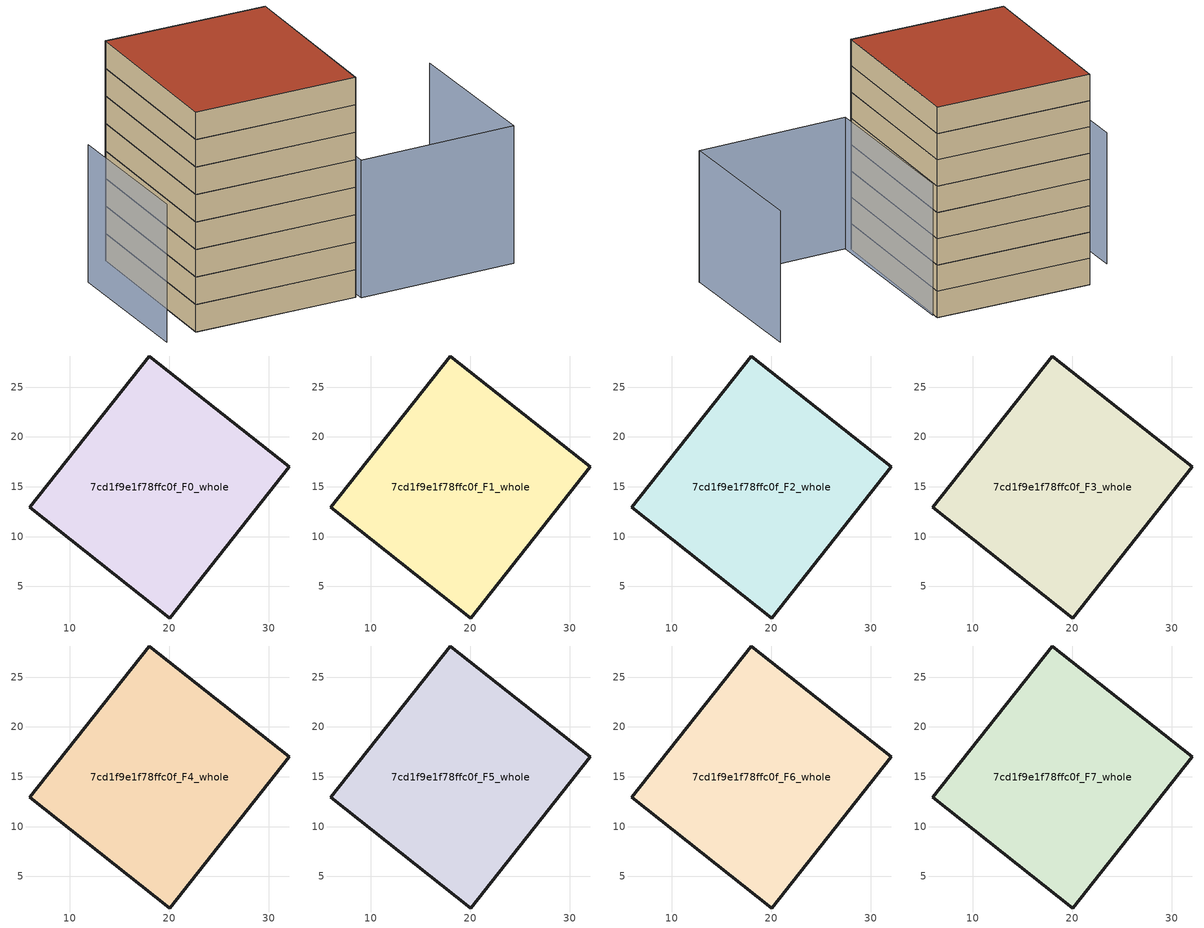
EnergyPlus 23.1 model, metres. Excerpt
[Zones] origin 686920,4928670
7cd1f9e1f78ffc0f_F0_whole
 floor ground (EU_floor_Construction): 20.06,1.83 32.04,17.01 17.98,28.11 6,12.92 z0
 wall outside (EU_wall_Construction): 6,12.92 17.98,28.11 32.04,17.01 20.06,1.83 6,12.92 z0:3
7cd1f9e1f78ffc0f_F1_whole
 floor to 7cd1f9e1f78ffc0f_F0_whole (EU_floor_Construction): 20.05,1.83 32.04,17.01 17.98,28.11 6,12.92 z3
 wall outside (EU_wall_Construction): 6,12.92 17.98,28.11 32.04,17.01 20.06,1.83 6,12.92 z3:6
7cd1f9e1f78ffc0f_F2_whole
 floor to 7cd1f9e1f78ffc0f_F1_whole (EU_floor_Construction): 20.05,1.83 32.04,17.01 17.98,28.11 6,12.92 z6
 wall outside (EU_wall_Construction): 6,12.92 17.98,28.11 32.04,17.01 20.06,1.83 6,12.92 z6:9
7cd1f9e1f78ffc0f_F3_whole
 floor to 7cd1f9e1f78ffc0f_F2_whole (EU_floor_Construction): 20.05,1.83 32.04,17.01 17.98,28.11 6,12.92 z9
 wall outside (EU_wall_Construction): 6,12.92 17.98,28.11 32.04,17.01 20.06,1.83 6,12.92 z9:12
7cd1f9e1f78ffc0f_F4_whole
 floor to 7cd1f9e1f78ffc0f_F3_whole (EU_floor_Construction): 20.05,1.83 32.04,17.01 17.98,28.11 6,12.92 z12
 wall outside (EU_wall_Construction): 6,12.92 17.98,28.11 32.04,17.01 20.06,1.83 6,12.92 z12:15
7cd1f9e1f78ffc0f_F5_whole
 floor to 7cd1f9e1f78ffc0f_F4_whole (EU_floor_Construction): 20.05,1.83 32.04,17.01 17.98,28.11 6,12.92 z15
 wall outside (EU_wall_Construction): 6,12.92 17.98,28.11 32.04,17.01 20.06,1.83 6,12.92 z15:18
7cd1f9e1f78ffc0f_F6_whole
 floor to 7cd1f9e1f78ffc0f_F5_whole (EU_floor_Construction): 20.05,1.83 32.04,17.01 17.98,28.11 6,12.92 z18
 wall outside (EU_wall_Construction): 6,12.92 17.98,28.11 32.04,17.01 20.06,1.83 6,12.92 z18:21
7cd1f9e1f78ffc0f_F7_whole
 floor to 7cd1f9e1f78ffc0f_F6_whole (EU_floor_Construction): 20.05,1.83 32.04,17.01 17.98,28.11 6,12.92 z21
 wall outside (EU_wall_Construction): 6,12.92 17.98,28.11 32.04,17.01 20.06,1.83 6,12.92 z21:24
 roof outside (EU_roof_Construction): 32.04,17.01 20.06,1.83 6,12.92 17.98,28.11 z24
shading: 33.99,-9.15 44.27,4.62 / 33.97,-9.17 20.19,1.26 / 20.19,1.26 31.61,16.35 / 12.55,27.58 2.64,14.59 z0:15
[Building]
EU S2 Campaign: North Axis=0; Terrain=City; Solar Distribution=FullExterior
[Site:Location]
Bologna: Latitude=44.5; Longitude=11.25; Time Zone=1; Elevation=37
[SizingPeriod:WeatherFileDays]
AnnualSizingPeriod: Begin Month=1; Begin Day of Month=1; End Month=12; End Day of Month=31; Day of Week for Start Day=Monday; Use Weather File Daylight Saving Period=No; Use Weather File Rain and Snow Indicators=No
[MATERIAL]
EU_InternalMass_Material: Roughness=MediumRough; Thickness=0.1; Conductivity=1; Density=1800; Specific Heat=900; Thermal Absorptance=0.9; Solar Absorptance=0.7; Visible Absorptance=0.7
[MATERIAL:NOMASS] Roughness=MediumRough; Thermal Absorptance=0.9; Solar Absorptance=0.7; Visible Absorptance=0.7
Name | Thermal Resistance
EU_wall_NoMass | 0.905828
EU_roof_NoMass | 0.37593
EU_floor_NoMass | 0.67114
[CONSTRUCTION]
EU_wall_Construction: EU_wall_NoMass
EU_roof_Construction: EU_roof_NoMass
EU_floor_Construction: EU_floor_NoMass
EU_InternalMass_Construction: EU_InternalMass_Material
[ZONE] Type=1; Multiplier=1; Ceiling Height=autocalculate; Volume=1039.23; Floor Area=autocalculate; Part of Total Floor Area=Yes
7cd1f9e1f78ffc0f_F0_whole; 7cd1f9e1f78ffc0f_F1_whole; 7cd1f9e1f78ffc0f_F2_whole; 7cd1f9e1f78ffc0f_F3_whole; 7cd1f9e1f78ffc0f_F4_whole; 7cd1f9e1f78ffc0f_F5_whole; 7cd1f9e1f78ffc0f_F6_whole; 7cd1f9e1f78ffc0f_F7_whole
[INTERNALMASS] Construction=EU_InternalMass_Construction; Surface Area=346.409
Name | Zone or ZoneList
7cd1f9e1f78ffc0f_F0_whole_EU_InternalMass | 7cd1f9e1f78ffc0f_F0_whole
7cd1f9e1f78ffc0f_F1_whole_EU_InternalMass | 7cd1f9e1f78ffc0f_F1_whole
7cd1f9e1f78ffc0f_F2_whole_EU_InternalMass | 7cd1f9e1f78ffc0f_F2_whole
7cd1f9e1f78ffc0f_F3_whole_EU_InternalMass | 7cd1f9e1f78ffc0f_F3_whole
7cd1f9e1f78ffc0f_F4_whole_EU_InternalMass | 7cd1f9e1f78ffc0f_F4_whole
7cd1f9e1f78ffc0f_F5_whole_EU_InternalMass | 7cd1f9e1f78ffc0f_F5_whole
7cd1f9e1f78ffc0f_F6_whole_EU_InternalMass | 7cd1f9e1f78ffc0f_F6_whole
7cd1f9e1f78ffc0f_F7_whole_EU_InternalMass | 7cd1f9e1f78ffc0f_F7_whole
[OTHEREQUIPMENT] Fuel Type=Electricity; Design Level Calculation Method=Watts/Area; Power per Zone Floor Area=1; Fraction Latent=0; Fraction Radiant=0; Fraction Lost=0; Carbon Dioxide Generation Rate=0; EndUse Subcategory=EU_Step8_InternalGains
Name | Zone or ZoneList or Space or SpaceList | Schedule
EU_Step8_InternalGain_7cd1f9e1f78ffc0f_F0_whole_f000 | 7cd1f9e1f78ffc0f_F0_whole | EU_Step8_GainSchedule_7cd1f9e1f78ffc0f_F0_whole_f000
EU_Step8_InternalGain_7cd1f9e1f78ffc0f_F1_whole_f000 | 7cd1f9e1f78ffc0f_F1_whole | EU_Step8_GainSchedule_7cd1f9e1f78ffc0f_F1_whole_f000
EU_Step8_InternalGain_7cd1f9e1f78ffc0f_F2_whole_f000 | 7cd1f9e1f78ffc0f_F2_whole | EU_Step8_GainSchedule_7cd1f9e1f78ffc0f_F2_whole_f000
EU_Step8_InternalGain_7cd1f9e1f78ffc0f_F3_whole_f000 | 7cd1f9e1f78ffc0f_F3_whole | EU_Step8_GainSchedule_7cd1f9e1f78ffc0f_F3_whole_f000
EU_Step8_InternalGain_7cd1f9e1f78ffc0f_F4_whole_f000 | 7cd1f9e1f78ffc0f_F4_whole | EU_Step8_GainSchedule_7cd1f9e1f78ffc0f_F4_whole_f000
EU_Step8_InternalGain_7cd1f9e1f78ffc0f_F5_whole_f000 | 7cd1f9e1f78ffc0f_F5_whole | EU_Step8_GainSchedule_7cd1f9e1f78ffc0f_F5_whole_f000
EU_Step8_InternalGain_7cd1f9e1f78ffc0f_F6_whole_f000 | 7cd1f9e1f78ffc0f_F6_whole | EU_Step8_GainSchedule_7cd1f9e1f78ffc0f_F6_whole_f000
EU_Step8_InternalGain_7cd1f9e1f78ffc0f_F7_whole_f000 | 7cd1f9e1f78ffc0f_F7_whole | EU_Step8_GainSchedule_7cd1f9e1f78ffc0f_F7_whole_f000
[ZONEVENTILATION:DESIGNFLOWRATE] Schedule=EU_AlwaysOn; Design Flow Rate Calculation Method=AirChanges/Hour; Air Changes per Hour=0.73129; Ventilation Type=Natural; Fan Pressure Rise=0; Fan Total Efficiency=1; Constant Term Coefficient=1; Temperature Term Coefficient=0; Velocity Term Coefficient=0; Velocity Squared Term Coefficient=0; Minimum Indoor Temperature=-100; Maximum Indoor Temperature=100; Delta Temperature=-100; Minimum Outdoor Temperature=-100; Maximum Outdoor Temperature=100; Maximum Wind Speed=40
Name | Zone or ZoneList or Space or SpaceList
EU_ConstantAir_7cd1f9e1f78ffc0f_F0_whole | 7cd1f9e1f78ffc0f_F0_whole
EU_ConstantAir_7cd1f9e1f78ffc0f_F1_whole | 7cd1f9e1f78ffc0f_F1_whole
EU_ConstantAir_7cd1f9e1f78ffc0f_F2_whole | 7cd1f9e1f78ffc0f_F2_whole
EU_ConstantAir_7cd1f9e1f78ffc0f_F3_whole | 7cd1f9e1f78ffc0f_F3_whole
EU_ConstantAir_7cd1f9e1f78ffc0f_F4_whole | 7cd1f9e1f78ffc0f_F4_whole
EU_ConstantAir_7cd1f9e1f78ffc0f_F5_whole | 7cd1f9e1f78ffc0f_F5_whole
EU_ConstantAir_7cd1f9e1f78ffc0f_F6_whole | 7cd1f9e1f78ffc0f_F6_whole
EU_ConstantAir_7cd1f9e1f78ffc0f_F7_whole | 7cd1f9e1f78ffc0f_F7_whole
[HVACTEMPLATE:THERMOSTAT] Constant Heating Setpoint=20; Constant Cooling Setpoint=50
EU_HeatOnly_7cd1f9e1f78ffc0f_F0_whole; EU_HeatOnly_7cd1f9e1f78ffc0f_F1_whole; EU_HeatOnly_7cd1f9e1f78ffc0f_F2_whole; EU_HeatOnly_7cd1f9e1f78ffc0f_F3_whole; EU_HeatOnly_7cd1f9e1f78ffc0f_F4_whole; EU_HeatOnly_7cd1f9e1f78ffc0f_F5_whole; EU_HeatOnly_7cd1f9e1f78ffc0f_F6_whole; EU_HeatOnly_7cd1f9e1f78ffc0f_F7_whole
[HVACTEMPLATE:ZONE:IDEALLOADSAIRSYSTEM] System Availability Schedule=EU_AlwaysOn; Maximum Heating Supply Air Temperature=50; Minimum Cooling Supply Air Temperature=13; Maximum Heating Supply Air Humidity Ratio=0.0156; Minimum Cooling Supply Air Humidity Ratio=0.0077; Heating Limit=NoLimit; Cooling Limit=NoLimit; Heating Availability Schedule=EU_AlwaysOn; Cooling Availability Schedule=EU_CoolingOff; Dehumidification Control Type=ConstantSensibleHeatRatio; Cooling Sensible Heat Ratio=0.7; Dehumidification Setpoint=60; Humidification Control Type=None; Humidification Setpoint=30; Outdoor Air Method=None; Outdoor Air Flow Rate per Person=0.00944; Outdoor Air Flow Rate per Zone Floor Area=0; Outdoor Air Flow Rate per Zone=0; Demand Controlled Ventilation Type=None; Outdoor Air Economizer Type=NoEconomizer; Heat Recovery Type=None; Sensible Heat Recovery Effectiveness=0.7; Latent Heat Recovery Effectiveness=0.65
Name | Template Thermostat
7cd1f9e1f78ffc0f_F0_whole | EU_HeatOnly_7cd1f9e1f78ffc0f_F0_whole
7cd1f9e1f78ffc0f_F1_whole | EU_HeatOnly_7cd1f9e1f78ffc0f_F1_whole
7cd1f9e1f78ffc0f_F2_whole | EU_HeatOnly_7cd1f9e1f78ffc0f_F2_whole
7cd1f9e1f78ffc0f_F3_whole | EU_HeatOnly_7cd1f9e1f78ffc0f_F3_whole
7cd1f9e1f78ffc0f_F4_whole | EU_HeatOnly_7cd1f9e1f78ffc0f_F4_whole
7cd1f9e1f78ffc0f_F5_whole | EU_HeatOnly_7cd1f9e1f78ffc0f_F5_whole
7cd1f9e1f78ffc0f_F6_whole | EU_HeatOnly_7cd1f9e1f78ffc0f_F6_whole
7cd1f9e1f78ffc0f_F7_whole | EU_HeatOnly_7cd1f9e1f78ffc0f_F7_whole
[SIZING:ZONE] Zone Cooling Design Supply Air Temperature Input Method=SupplyAirTemperature; Zone Cooling Design Supply Air Temperature=13; Zone Heating Design Supply Air Temperature Input Method=SupplyAirTemperature; Zone Heating Design Supply Air Temperature=50; Zone Cooling Design Supply Air Humidity Ratio=0.008; Zone Heating Design Supply Air Humidity Ratio=0.008; Cooling Design Air Flow Method=DesignDay; Cooling Design Air Flow Rate=0; Cooling Minimum Air Flow per Zone Floor Area=0.000762; Cooling Minimum Air Flow=0; Cooling Minimum Air Flow Fraction=0.2; Heating Design Air Flow Method=DesignDay; Heating Design Air Flow Rate=0; Heating Maximum Air Flow per Zone Floor Area=0.002032; Heating Maximum Air Flow=0.141576; Heating Maximum Air Flow Fraction=0.3; Account for Dedicated Outdoor Air System=No; Dedicated Outdoor Air System Control Strategy=NeutralSupplyAir; Dedicated Outdoor Air Low Setpoint Temperature for Design=autosize; Dedicated Outdoor Air High Setpoint Temperature for Design=autosize; Zone Load Sizing Method=Sensible Load Only No Latent Load; Zone Latent Cooling Design Supply Air Humidity Ratio Input Method=HumidityRatioDifference; Zone Cooling Design Supply Air Humidity Ratio Difference=0.005; Zone Latent Heating Design Supply Air Humidity Ratio Input Method=HumidityRatioDifference; Zone Humidification Design Supply Air Humidity Ratio Difference=0.005
7cd1f9e1f78ffc0f_F0_whole; 7cd1f9e1f78ffc0f_F1_whole; 7cd1f9e1f78ffc0f_F2_whole; 7cd1f9e1f78ffc0f_F3_whole; 7cd1f9e1f78ffc0f_F4_whole; 7cd1f9e1f78ffc0f_F5_whole; 7cd1f9e1f78ffc0f_F6_whole; 7cd1f9e1f78ffc0f_F7_whole
[SCHEDULE:CONSTANT]
Name | Hourly Value
EU_AlwaysOn | 1
EU_CoolingOff | 0
[SCHEDULE:FILE] Column Number=1; Rows to Skip at Top=0; Number of Hours of Data=8760; Column Separator=Comma; Interpolate to Timestep=No; Minutes per Item=60; Adjust Schedule for Daylight Savings=Yes
Name | File
EU_Step8_GainSchedule_7cd1f9e1f78ffc0f_F0_whole_f000 | ../../schedules/7cd1f9e1f78ffc0f/7cd1f9e1f78ffc0f_F0_whole_f000_gain.csv
EU_Step8_GainSchedule_7cd1f9e1f78ffc0f_F1_whole_f000 | ../../schedules/7cd1f9e1f78ffc0f/7cd1f9e1f78ffc0f_F1_whole_f000_gain.csv
EU_Step8_GainSchedule_7cd1f9e1f78ffc0f_F2_whole_f000 | ../../schedules/7cd1f9e1f78ffc0f/7cd1f9e1f78ffc0f_F2_whole_f000_gain.csv
EU_Step8_GainSchedule_7cd1f9e1f78ffc0f_F3_whole_f000 | ../../schedules/7cd1f9e1f78ffc0f/7cd1f9e1f78ffc0f_F3_whole_f000_gain.csv
EU_Step8_GainSchedule_7cd1f9e1f78ffc0f_F4_whole_f000 | ../../schedules/7cd1f9e1f78ffc0f/7cd1f9e1f78ffc0f_F4_whole_f000_gain.csv
EU_Step8_GainSchedule_7cd1f9e1f78ffc0f_F5_whole_f000 | ../../schedules/7cd1f9e1f78ffc0f/7cd1f9e1f78ffc0f_F5_whole_f000_gain.csv
EU_Step8_GainSchedule_7cd1f9e1f78ffc0f_F6_whole_f000 | ../../schedules/7cd1f9e1f78ffc0f/7cd1f9e1f78ffc0f_F6_whole_f000_gain.csv
EU_Step8_GainSchedule_7cd1f9e1f78ffc0f_F7_whole_f000 | ../../schedules/7cd1f9e1f78ffc0f/7cd1f9e1f78ffc0f_F7_whole_f000_gain.csv
